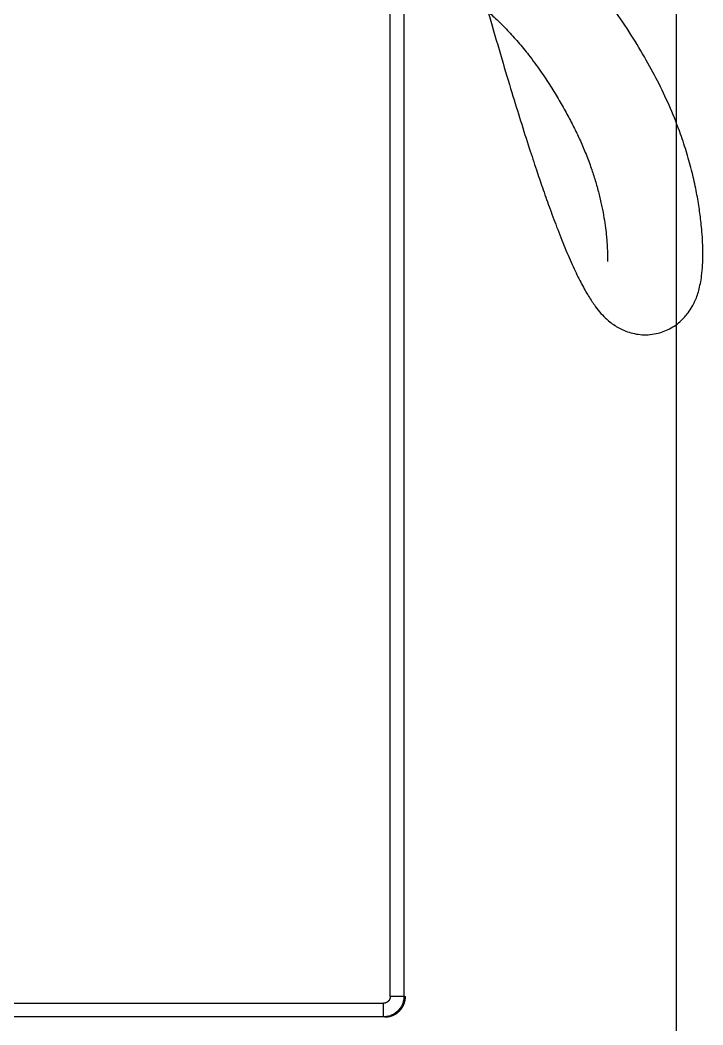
# Model space of a CAD drawing. Header units: millimetres. Extents: x -33000 to 294000, y 0 to 42408.
# Drawn here: x 94808.9 to 94908.9, y 17411.8 to 17559 of the extents above; entities that cross this region are included whole.
import ezdxf

# ---------------------------------------------------------------- set-up
doc = ezdxf.new("R2010")
doc.units = ezdxf.units.MM
doc.header["$LTSCALE"] = 50
doc.layers.add('arch', color=8, linetype='Continuous')

msp = doc.modelspace()

# ---------------------------------------------------------------- linework, layer by layer
at = {"layer": 'arch'}
for p, q in [((94905, 18123.96), (94905, 17223.73)), ((94862.36, 17412.96), (94750.89, 17412.96))]:
    msp.add_line(p, q, dxfattribs=at)
for points, knots in [([(94877.47, 17560.22), (94877.6, 17559.78), (94878.28, 17557.42), (94879.46, 17553.37), (94880.91, 17548.52), (94882.26, 17544.16), (94883.45, 17540.4), (94884.51, 17537.19), (94885.47, 17534.36), (94886.47, 17531.53), (94887.58, 17528.54), (94888.76, 17525.56), (94889.92, 17522.88), (94891.02, 17520.61), (94892.04, 17518.77), (94892.95, 17517.37), (94893.79, 17516.29), (94894.62, 17515.39), (94895.89, 17514.31), (94897.63, 17513.39), (94899.73, 17512.85), (94902.05, 17512.97), (94904.2, 17513.78), (94905.7, 17514.87), (94906.74, 17516.04), (94907.38, 17517.06), (94907.76, 17517.81), (94908.08, 17518.6), (94908.35, 17519.48), (94908.58, 17520.47), (94908.78, 17521.71), (94908.9, 17523.16), (94908.94, 17524.81), (94908.9, 17526.44), (94908.81, 17527.95), (94908.64, 17529.66), (94908.38, 17531.64), (94907.95, 17534.12), (94907.36, 17536.78), (94906.6, 17539.54), (94905.56, 17542.69), (94904.23, 17546.09), (94902.55, 17549.68), (94900.65, 17553.21), (94898.46, 17556.89), (94895.91, 17560.68), (94893, 17564.43), (94889.79, 17567.96), (94886.38, 17571.17), (94882.75, 17574.13), (94878.75, 17576.93), (94874.28, 17579.64), (94869.59, 17582.16), (94865.26, 17584.29), (94861.45, 17586.09), (94858.26, 17587.59), (94855.43, 17588.94), (94852.95, 17590.17), (94850.97, 17591.21), (94849.37, 17592.08), (94848.1, 17592.81), (94846.8, 17593.6), (94845.3, 17594.54), (94843.56, 17595.72), (94841.6, 17597.17), (94839.48, 17598.89), (94837.19, 17600.92), (94835.04, 17602.98), (94833.65, 17604.37), (94833.07, 17604.96)], [0, 0, 0, 0, 0.002402, 0.012822, 0.022862, 0.031953, 0.041591, 0.049804, 0.057078, 0.065589, 0.075662, 0.087423, 0.100212, 0.112465, 0.124066, 0.134938, 0.14339, 0.151502, 0.160466, 0.167922, 0.176056, 0.184411, 0.191859, 0.199965, 0.206744, 0.21219, 0.217097, 0.223024, 0.230036, 0.23816, 0.247424, 0.260726, 0.274526, 0.287305, 0.299016, 0.309624, 0.327234, 0.346233, 0.366797, 0.388823, 0.410891, 0.441474, 0.471024, 0.500223, 0.53021, 0.561057, 0.591924, 0.620712, 0.647368, 0.671723, 0.697531, 0.724554, 0.751108, 0.776769, 0.796252, 0.814395, 0.830904, 0.84598, 0.860444, 0.869383, 0.878121, 0.886896, 0.897619, 0.910691, 0.92579, 0.943097, 0.962569, 0.984147, 1, 1, 1, 1]), ([(94822.69, 17595.71), (94823.03, 17595.36), (94824.2, 17594.17), (94826.15, 17592.22), (94828.56, 17589.93), (94830.98, 17587.79), (94833.61, 17585.66), (94836.61, 17583.48), (94839.75, 17581.46), (94842.84, 17579.68), (94845.53, 17578.24), (94848.04, 17576.97), (94850.28, 17575.88), (94852.33, 17574.91), (94854.36, 17573.95), (94856.59, 17572.91), (94859.11, 17571.71), (94861.76, 17570.41), (94864.37, 17569.07), (94866.76, 17567.77), (94868.87, 17566.55), (94870.67, 17565.43), (94872.19, 17564.42), (94873.47, 17563.52), (94874.64, 17562.64), (94875.9, 17561.65), (94877.29, 17560.46), (94878.81, 17559.07), (94880.36, 17557.5), (94881.93, 17555.78), (94883.57, 17553.77), (94885.16, 17551.61), (94886.62, 17549.38), (94887.9, 17547.27), (94889.01, 17545.3), (94890, 17543.41), (94890.9, 17541.55), (94891.74, 17539.61), (94892.47, 17537.67), (94893.11, 17535.75), (94893.63, 17533.93), (94894.05, 17532.15), (94894.38, 17530.49), (94894.62, 17528.97), (94894.77, 17527.67), (94894.87, 17526.62), (94894.92, 17525.71), (94894.95, 17524.88), (94894.95, 17524.17), (94894.94, 17523.76), (94894.95, 17523.66), (94894.96, 17523.65)], [0, 0, 0, 0, 0.0087569, 0.0291666, 0.0481263, 0.0655636, 0.082947, 0.1025636, 0.1244691, 0.140388, 0.1554253, 0.1689002, 0.1807908, 0.1910894, 0.2015427, 0.2137453, 0.2277044, 0.2434234, 0.2587888, 0.2734129, 0.2866866, 0.298605, 0.3091656, 0.3183675, 0.3268702, 0.3363666, 0.3485088, 0.3620438, 0.3769628, 0.3932545, 0.4107109, 0.4329158, 0.4538942, 0.4736599, 0.493506, 0.5119877, 0.5301413, 0.5492772, 0.569369, 0.5868021, 0.6046622, 0.6217005, 0.6376579, 0.6525469, 0.6667693, 0.677429, 0.689201, 0.7020371, 0.7156121, 0.7277434, 0.7360933, 0.7360933, 0.7360933, 0.7360933]), ([(94865.14, 17415.96), (94865.14, 17415.76), (94865.12, 17415.56), (94865.04, 17415.18), (94864.99, 17414.99), (94864.84, 17414.63), (94864.74, 17414.45), (94864.53, 17414.13), (94864.4, 17413.97), (94864.12, 17413.7), (94863.97, 17413.57), (94863.64, 17413.35), (94863.47, 17413.26), (94863.11, 17413.11), (94862.92, 17413.05), (94862.53, 17412.98), (94862.34, 17412.96), (94862.14, 17412.96)], [0, 0, 0, 0, 0.125, 0.125, 0.25, 0.25, 0.375, 0.375, 0.5, 0.5, 0.625, 0.625, 0.75, 0.75, 0.875, 0.875, 1, 1, 1, 1]), ([(94862.36, 17412.96), (94862.37, 17412.96), (94862.39, 17412.96), (94862.41, 17412.96), (94862.44, 17412.96), (94862.46, 17412.96), (94862.49, 17412.96), (94862.52, 17412.96), (94862.54, 17412.96), (94862.57, 17412.96), (94862.59, 17412.97), (94862.62, 17412.97), (94862.64, 17412.97), (94862.67, 17412.97), (94862.69, 17412.97), (94862.72, 17412.98), (94862.74, 17412.98), (94862.76, 17412.98), (94862.79, 17412.99), (94862.81, 17412.99), (94862.84, 17412.99), (94862.86, 17413), (94862.88, 17413), (94862.91, 17413.01), (94862.93, 17413.01), (94862.95, 17413.02), (94862.98, 17413.02), (94863, 17413.02), (94863.02, 17413.03), (94863.04, 17413.04), (94863.07, 17413.04), (94863.09, 17413.05), (94863.11, 17413.05), (94863.13, 17413.06), (94863.16, 17413.06), (94863.18, 17413.07), (94863.2, 17413.08), (94863.22, 17413.08), (94863.24, 17413.09), (94863.26, 17413.09), (94863.28, 17413.1), (94863.3, 17413.11), (94863.33, 17413.12), (94863.35, 17413.12), (94863.37, 17413.13), (94863.39, 17413.14), (94863.41, 17413.14), (94863.43, 17413.15), (94863.45, 17413.16), (94863.47, 17413.17), (94863.49, 17413.17), (94863.5, 17413.18), (94863.52, 17413.19), (94863.54, 17413.2), (94863.56, 17413.21), (94863.58, 17413.22), (94863.6, 17413.22), (94863.62, 17413.23), (94863.64, 17413.24), (94863.65, 17413.25), (94863.67, 17413.26), (94863.69, 17413.27), (94863.71, 17413.28), (94863.72, 17413.28), (94863.74, 17413.29), (94863.76, 17413.3), (94863.78, 17413.31), (94863.79, 17413.32), (94863.81, 17413.33), (94863.83, 17413.34), (94863.84, 17413.35), (94863.86, 17413.36), (94863.88, 17413.37), (94863.89, 17413.38), (94863.91, 17413.39), (94863.92, 17413.39), (94863.94, 17413.4), (94863.95, 17413.41), (94863.97, 17413.42), (94863.98, 17413.43), (94864, 17413.44), (94864.01, 17413.45), (94864.03, 17413.46), (94864.04, 17413.47), (94864.06, 17413.48), (94864.07, 17413.49), (94864.09, 17413.5), (94864.1, 17413.51), (94864.11, 17413.52), (94864.13, 17413.53), (94864.14, 17413.54), (94864.15, 17413.55), (94864.17, 17413.56), (94864.18, 17413.57), (94864.19, 17413.58), (94864.21, 17413.59), (94864.22, 17413.6), (94864.23, 17413.61), (94864.24, 17413.62), (94864.26, 17413.63), (94864.27, 17413.64), (94864.28, 17413.65), (94864.29, 17413.66), (94864.3, 17413.67), (94864.31, 17413.68), (94864.33, 17413.69), (94864.34, 17413.7), (94864.35, 17413.71), (94864.36, 17413.72), (94864.37, 17413.73), (94864.38, 17413.74), (94864.39, 17413.75), (94864.4, 17413.76), (94864.41, 17413.77), (94864.42, 17413.78), (94864.43, 17413.79), (94864.44, 17413.8), (94864.45, 17413.81), (94864.46, 17413.82), (94864.47, 17413.83), (94864.49, 17413.84), (94864.52, 17413.87), (94864.56, 17413.91), (94864.59, 17413.95), (94864.63, 17413.99), (94864.66, 17414.03), (94864.7, 17414.07), (94864.73, 17414.12), (94864.76, 17414.16), (94864.79, 17414.2), (94864.83, 17414.24), (94864.85, 17414.29), (94864.88, 17414.33), (94864.91, 17414.38), (94864.94, 17414.42), (94864.97, 17414.47), (94864.99, 17414.51), (94865.02, 17414.56), (94865.04, 17414.6), (94865.06, 17414.65), (94865.08, 17414.7), (94865.11, 17414.74), (94865.13, 17414.79), (94865.15, 17414.84), (94865.16, 17414.89), (94865.18, 17414.93), (94865.2, 17414.98), (94865.22, 17415.03), (94865.23, 17415.08), (94865.24, 17415.13), (94865.26, 17415.18), (94865.27, 17415.22), (94865.28, 17415.27), (94865.29, 17415.32), (94865.3, 17415.37), (94865.31, 17415.42), (94865.32, 17415.47), (94865.33, 17415.52), (94865.34, 17415.57), (94865.34, 17415.62), (94865.35, 17415.66), (94865.35, 17415.71), (94865.36, 17415.76), (94865.36, 17415.81), (94865.36, 17415.86), (94865.36, 17415.91), (94865.36, 17415.94), (94865.36, 17415.96)], [0, 0, 0, 0, 0.005532, 0.011042, 0.016529, 0.021994, 0.027436, 0.032856, 0.038253, 0.043627, 0.048979, 0.054309, 0.059616, 0.0649, 0.070162, 0.075401, 0.080618, 0.085812, 0.090984, 0.096133, 0.10126, 0.106364, 0.111446, 0.116505, 0.121541, 0.126555, 0.131547, 0.136515, 0.141462, 0.146386, 0.151287, 0.156166, 0.161022, 0.165855, 0.170666, 0.175455, 0.180221, 0.184965, 0.189686, 0.194384, 0.19906, 0.203713, 0.208344, 0.212952, 0.217538, 0.222101, 0.226642, 0.23116, 0.235656, 0.240129, 0.244579, 0.249007, 0.253413, 0.257795, 0.262156, 0.266494, 0.270809, 0.275102, 0.279372, 0.283619, 0.287845, 0.292047, 0.296227, 0.300385, 0.30452, 0.308632, 0.312722, 0.316789, 0.320834, 0.324857, 0.328856, 0.332833, 0.336788, 0.34072, 0.34463, 0.348517, 0.352381, 0.356223, 0.360043, 0.36384, 0.367614, 0.371366, 0.375095, 0.378802, 0.382486, 0.386148, 0.389787, 0.393404, 0.396998, 0.400569, 0.404118, 0.407645, 0.411149, 0.41463, 0.418089, 0.421525, 0.424939, 0.42833, 0.431699, 0.435045, 0.438369, 0.44167, 0.444948, 0.448204, 0.451438, 0.454649, 0.457837, 0.461003, 0.464146, 0.467267, 0.470365, 0.473441, 0.476494, 0.479525, 0.482533, 0.485519, 0.488482, 0.491422, 0.49434, 0.497236, 0.500109, 0.511564, 0.522994, 0.534397, 0.545774, 0.557125, 0.56845, 0.579749, 0.591021, 0.602268, 0.613488, 0.624682, 0.63585, 0.646992, 0.658107, 0.669197, 0.68026, 0.691297, 0.702308, 0.713293, 0.724251, 0.735184, 0.74609, 0.75697, 0.767824, 0.778652, 0.789454, 0.80023, 0.810979, 0.821702, 0.8324, 0.843071, 0.853716, 0.864334, 0.874927, 0.885493, 0.896034, 0.906548, 0.917036, 0.927498, 0.937934, 0.948343, 0.958727, 0.969084, 0.979416, 0.989721, 1, 1, 1, 1]), ([(94865.14, 17415.96), (94865.14, 17415.96), (94865.14, 17415.96), (94865.1, 17415.96), (94864.93, 17415.96), (94864.56, 17415.96), (94864.06, 17415.96), (94863.56, 17415.96), (94863.31, 17415.96), (94863.14, 17415.96)], [0, 0, 0, 0, 0.016831, 0.088865, 0.160899, 0.449036, 0.737173, 0.881241, 1, 1, 1, 1]), ([(94865.14, 17415.96), (94865.18, 17415.96), (94865.21, 17415.96), (94865.27, 17415.96), (94865.29, 17415.96), (94865.33, 17415.96), (94865.34, 17415.96), (94865.36, 17415.96), (94865.36, 17415.96), (94865.36, 17415.96)], [0, 0, 0, 0, 0.244427, 0.244427, 0.496285, 0.496285, 0.748142, 0.748142, 1, 1, 1, 1]), ([(94862.14, 17412.95), (94862.14, 17412.95), (94862.14, 17412.95), (94862.14, 17412.96), (94862.14, 17413), (94862.14, 17413.16), (94862.14, 17413.53), (94862.14, 17414.04), (94862.14, 17414.54), (94862.14, 17414.79), (94862.14, 17414.96)], [0, 0, 0, 0, 0.000393, 0.017217, 0.089223, 0.16123, 0.449255, 0.73728, 0.881292, 1, 1, 1, 1])]:
    msp.add_open_spline(points, degree=3, knots=knots, dxfattribs=at)
for points in [[(94863.14, 17415.96), (94863.14, 17569.7)], [(94865.14, 17568.65), (94865.14, 17415.96)], [(94752.64, 17414.96), (94862.14, 17414.96)], [(94862.14, 17412.96), (94751.64, 17412.96)]]:
    msp.add_open_spline(points, degree=1, dxfattribs=at)
msp.add_rational_spline([(94863.14, 17415.96), (94863.14, 17415.37), (94862.73, 17414.96), (94862.14, 17414.96)], [1, 0.804737854124, 0.804737854124, 1], degree=3, dxfattribs=at)

doc.saveas('drawing.dxf')
